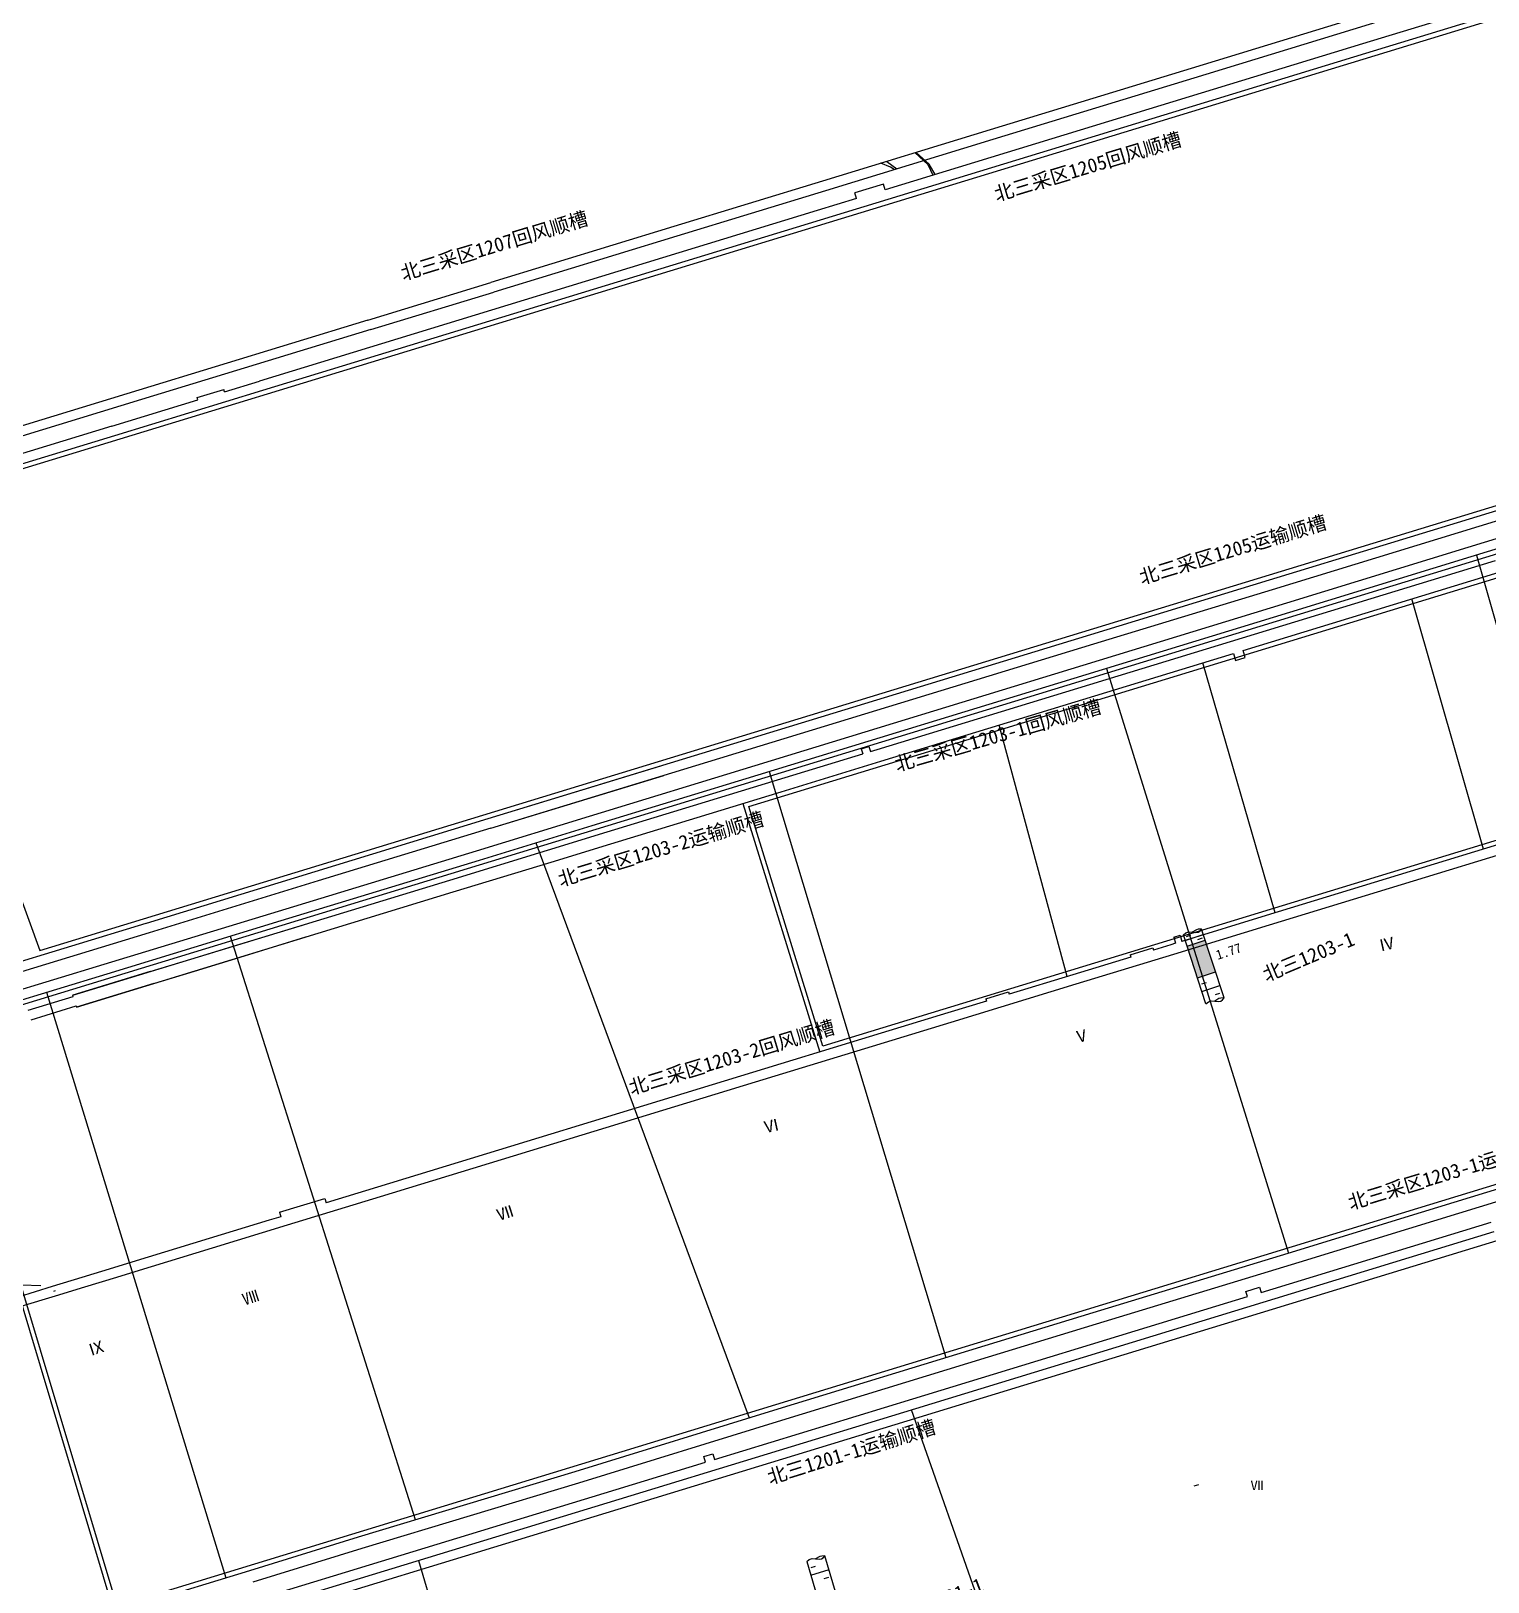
# Model space of a CAD drawing. Header units: millimetres. Extents: x 41513366 to 41522434, y 4590966 to 4600634.
# Drawn here: x 41519835 to 41520448, y 4598281 to 4598934 of the extents above; entities that cross this region are included whole.
import ezdxf

# ---------------------------------------------------------------- set-up
doc = ezdxf.new("R2010")
doc.units = ezdxf.units.MM
doc.linetypes.add('ACAD_ISO04W100', pattern=[30, 24, -3, 0, -3])
doc.linetypes.add('SJHD', pattern=[10, 8, -2])
for name, color, linetype, lineweight in [('12-1煤工作面小柱状', 7, 'Continuous', 18), ('12-1煤工作面编号', 7, 'Continuous', 18), ('12-1煤巷道', 5, 'Continuous', 18), ('12-1煤巷道名称', 5, 'Continuous', 18), ('12煤巷道', 7, 'Continuous', 18), ('12煤巷道名称', 7, 'Continuous', 18), ('图纸改动标记', 2, 'Continuous', 18), ('工作面月末位置', 7, 'Continuous', 18), ('设计', 4, 'Continuous', 18), ('采空区工作面颜色', 6, 'Continuous', 18)]:
    doc.layers.add(name, color=color, linetype=linetype, lineweight=lineweight)
doc.styles.add('仿宋_GB2312', font='')
doc.styles.add('正体', font='')
doc.styles.add('正等线体', font='simhei.ttf')
doc.styles.add('注记正等线体', font='simhei.ttf')
doc.styles.get('仿宋_GB2312').set_extended_font_data('宋体')
doc.styles.get('正体').set_extended_font_data('宋体')

msp = doc.modelspace()

# ---------------------------------------------------------------- hatches: boundary and pattern name
at = {"layer": '12-1煤工作面小柱状', "lineweight": -3}
msp.add_hatch(color=5, dxfattribs=at).paths.add_polyline_path([(41520329.0494, 4598551.1858), (41520321.4456, 4598548.6995), (41520325.7966, 4598535.3928), (41520333.4005, 4598537.8791)], flags=0)

# ---------------------------------------------------------------- linework, layer by layer
at = {"layer": '12-1煤工作面小柱状', "color": 5, "lineweight": -3}
for p, q in [((41520321.1328, 4598552.8656), (41520323.051, 4598553.4928)), ((41520326.004, 4598551.564), (41520327.9222, 4598552.1912)), ((41520327.6863, 4598532.8303), (41520329.6046, 4598533.4575)), ((41520333.3265, 4598528.3939), (41520335.2448, 4598529.0212)), ((41520324.4653, 4598321.5838), (41520326.4009, 4598322.1552)), ((41520163.264, 4598287.2377), (41520165.1996, 4598287.809)), ((41520168.7731, 4598282.6396), (41520170.7088, 4598283.211))]:
    msp.add_line(p, q, dxfattribs=at)
for points in [[(41520319.8917, 4598553.4519), (41520320.9438, 4598554.277), (41520322.1035, 4598554.7043), (41520323.5817, 4598554.5807), (41520325.1686, 4598554.5042), (41520326.1048, 4598554.634), (41520326.7873, 4598555.0976), (41520327.4955, 4598555.9382), (41520326.1175, 4598555.8488), (41520325.3194, 4598555.6467), (41520323.5817, 4598554.5807)], [(41520336.9745, 4598526.9486), (41520327.4955, 4598555.9382)], [(41520329.3707, 4598524.4623), (41520319.8917, 4598553.4519)], [(41520320.6397, 4598551.0889), (41520328.2435, 4598553.5752)], [(41520321.4456, 4598548.6995), (41520329.0494, 4598551.1858)], [(41520325.7966, 4598535.3928), (41520333.4005, 4598537.8791)], [(41520327.6613, 4598529.6899), (41520335.2652, 4598532.1762)], [(41520329.3707, 4598524.4623), (41520330.4229, 4598525.2874), (41520331.5825, 4598525.7147), (41520333.0607, 4598525.591), (41520334.6476, 4598525.5146), (41520335.5838, 4598525.6444), (41520336.2663, 4598526.108), (41520336.9745, 4598526.9486), (41520335.5965, 4598526.8592), (41520334.7984, 4598526.6571), (41520333.0607, 4598525.591)], [(41520161.4494, 4598289.8539), (41520162.525, 4598290.6481), (41520163.6966, 4598291.0416), (41520165.1706, 4598290.8752), (41520166.7546, 4598290.7528), (41520167.6941, 4598290.8553), (41520168.3898, 4598291.299), (41520169.1221, 4598292.1187), (41520167.7421, 4598292.0692), (41520166.9385, 4598291.8904), (41520165.1706, 4598290.8752)], [(41520161.4494, 4598289.8539), (41520164.8465, 4598278.3448), (41520168.8099, 4598264.9175), (41520176.4826, 4598267.1823)], [(41520163.1479, 4598284.0994), (41520170.8207, 4598286.3641)], [(41520179.8798, 4598255.6732), (41520169.1221, 4598292.1187)]]:
    msp.add_lwpolyline(points, dxfattribs=at)
at = {"layer": '12-1煤巷道', "lineweight": -3}
for p, q in [((41519823.6322, 4598528.2098), (41519865.9162, 4598541.1308)), ((41519824.8596, 4598524.1931), (41519867.1436, 4598537.1141)), ((41519972.9473, 4598300.2417), (41520064.0823, 4598327.7097)), ((41519974.3902, 4598295.4544), (41520065.5252, 4598322.9224)), ((41519927.164, 4598285.9582), (41519972.939, 4598300.2392)), ((41519928.6531, 4598281.1851), (41519974.4281, 4598295.4661))]:
    msp.add_line(p, q, dxfattribs=at)
for points in [[(41520439.7077, 4598716.6563), (41520530.7446, 4598744.5663), (41520573.4766, 4598757.6713)], [(41520186.0656, 4598638.9466), (41520277.7253, 4598666.9925), (41520363.3977, 4598693.2423), (41520439.7073, 4598716.6562)], [(41520071.2581, 4598599.4643), (41520140.9567, 4598620.7792), (41520187.2932, 4598634.93)], [(41519867.143, 4598537.114), (41519940.4593, 4598559.4987), (41520023.7613, 4598584.8763), (41520071.261, 4598599.4652)], [(41520281.9332, 4598394.5398), (41520367.105, 4598420.5487), (41520413.1818, 4598434.6377)], [(41520352.527, 4598403.0337), (41520449.3392, 4598432.6321)], [(41520334.6772, 4598393.1842), (41520450.5672, 4598428.6154)], [(41520346.7893, 4598401.2792), (41520346.1168, 4598403.4787), (41520351.8547, 4598405.2329), (41520352.5271, 4598403.0334)], [(41520206.0692, 4598358.257), (41520333.4482, 4598397.2007)], [(41520333.4482, 4598397.2007), (41520346.7892, 4598401.2795)], [(41520207.2972, 4598354.2406), (41520334.6762, 4598393.1842)], [(41520065.5493, 4598322.9298), (41520150.9658, 4598349.2477), (41520237.8999, 4598375.8642), (41520283.3935, 4598389.7578)], [(41520122.6995, 4598332.7684), (41520206.0692, 4598358.257)], [(41520082.4977, 4598316.0855), (41520207.2972, 4598354.2406)], [(41520118.8743, 4598331.5989), (41520118.1434, 4598333.9896), (41520121.9686, 4598335.1591), (41520122.6995, 4598332.7684)], [(41520081.2697, 4598320.102), (41520118.8743, 4598331.5989)], [(41519835.2126, 4598244.8756), (41520081.2695, 4598320.1028)], [(41519836.4406, 4598240.8592), (41520082.4974, 4598316.0863)], [(41519781.888, 4598241.7823), (41519837.1395, 4598258.4722), (41519927.1692, 4598285.9598)]]:
    msp.add_lwpolyline(points, dxfattribs=at)
for points in [[(41520440.9388, 4598712.6408), (41520531.9758, 4598740.5508, 0.0000229), (41520531.976, 4598740.5509), (41520574.708, 4598753.6559)], [(41520187.2945, 4598634.9304), (41520278.9545, 4598662.9764, 0.00009576), (41520278.9554, 4598662.9767), (41520364.6284, 4598689.2267, 0.00009822), (41520364.6293, 4598689.227), (41520440.9393, 4598712.641)], [(41520070.0298, 4598603.4807), (41520139.7288, 4598624.7957, -0.00009647), (41520139.7295, 4598624.7959), (41520186.0665, 4598638.9469)], [(41519865.9166, 4598541.1309), (41519939.2336, 4598563.5159, -0.00015374), (41519939.2346, 4598563.5162), (41520022.5327, 4598588.8927), (41520070.0279, 4598603.4801)], [(41520413.1811, 4598434.6374), (41520504.2731, 4598462.5804, -0.00019951), (41520504.2738, 4598462.5806), (41520547.3817, 4598475.7666), (41520591.2547, 4598489.1896, -0.00022945), (41520591.2555, 4598489.1899), (41520679.6573, 4598516.1478), (41520723.5041, 4598529.5407)], [(41520414.6474, 4598429.8573), (41520505.7378, 4598457.7998), (41520548.8443, 4598470.9853, 0.00001563), (41520548.8445, 4598470.9854), (41520592.7157, 4598484.4078), (41520681.1159, 4598511.3653, 0.0001145), (41520681.1177, 4598511.3658), (41520724.9647, 4598524.7588)], [(41520283.3934, 4598389.7578), (41520368.5654, 4598415.7668, 0.00009157), (41520368.5669, 4598415.7672), (41520414.6439, 4598429.8562)], [(41520064.077, 4598327.7081), (41520149.4978, 4598354.0273), (41520236.4375, 4598380.6456, -0.00017661), (41520236.4381, 4598380.6458), (41520281.9331, 4598394.5398)]]:
    msp.add_lwpolyline(points, format="xyb", dxfattribs=at)
at = {"layer": '12煤巷道', "color": 7, "lineweight": -3}
for p, q in [((41520501.4298, 4598960.8398), (41520395.2217, 4598928.3687)), ((41520502.6578, 4598956.8233), (41520396.4497, 4598924.3522)), ((41520395.2217, 4598928.3687), (41520276.4691, 4598892.0623)), ((41520396.4497, 4598924.3522), (41520277.6971, 4598888.0458)), ((41520277.6971, 4598888.0458), (41520167.0752, 4598854.2253)), ((41520276.4691, 4598892.0623), (41520194.4182, 4598866.9768)), ((41520193.6873, 4598869.3676), (41520181.6378, 4598865.6837)), ((41520182.3688, 4598863.2929), (41520165.8472, 4598858.2418)), ((41520165.8472, 4598858.2418), (41519931.2598, 4598786.5211)), ((41520167.0752, 4598854.2253), (41519932.4878, 4598782.5046)), ((41519976.8808, 4598812.1822), (41520028.5654, 4598827.9838)), ((41519978.1087, 4598808.1657), (41520029.7934, 4598823.9673)), ((41519932.4878, 4598782.5046), (41519870.3572, 4598763.5093)), ((41519916.5718, 4598782.0305), (41519931.2598, 4598786.5211)), ((41519869.1293, 4598767.5258), (41519905.2874, 4598778.5805)), ((41519869.1293, 4598767.5258), (41519728.9349, 4598724.664)), ((41519870.3572, 4598763.5093), (41519730.1628, 4598720.6475)), ((41520356.0868, 4598702.8745), (41520451.7019, 4598732.1069)), ((41520357.2946, 4598698.8519), (41520452.9299, 4598728.0905)), ((41520280.9311, 4598679.8972), (41520356.0868, 4598702.8745)), ((41520282.1591, 4598675.8807), (41520357.2946, 4598698.8519)), ((41520027.4022, 4598602.3858), (41520280.9311, 4598679.8972)), ((41520028.6301, 4598598.3693), (41520282.1591, 4598675.8807)), ((41520184.3736, 4598631.7432), (41520187.6251, 4598632.7373)), ((41520187.6251, 4598632.7373), (41520188.2683, 4598630.6334)), ((41520184.3736, 4598631.7432), (41520185.0169, 4598629.6393)), ((41520027.4022, 4598602.3858), (41520100.1239, 4598624.619)), ((41520028.6301, 4598598.3693), (41520101.3518, 4598620.6025)), ((41519954.74, 4598580.1708), (41520027.4022, 4598602.3858)), ((41520028.6301, 4598598.3693), (41519955.9679, 4598576.1543)), ((41519883.6793, 4598558.4454), (41519954.74, 4598580.1708)), ((41519955.9679, 4598576.1543), (41519884.8117, 4598554.3997)), ((41519788.6366, 4598529.388), (41519883.5837, 4598558.4161)), ((41519884.8117, 4598554.3997), (41519799.053, 4598528.1807)), ((41520297.4536, 4598545.1196), (41520307.0167, 4598548.0434)), ((41520307.0167, 4598548.0434), (41520307.309, 4598547.0871)), ((41520315.7958, 4598552.5051), (41520318.4734, 4598553.3237)), ((41520315.7958, 4598552.5051), (41520316.5852, 4598549.9231)), ((41520318.4734, 4598553.3237), (41520319.2628, 4598550.7417)), ((41520297.4536, 4598545.1196), (41520297.746, 4598544.1633)), ((41519885.3148, 4598538.0113), (41519852.7954, 4598528.0691)), ((41519852.9416, 4598527.5909), (41519852.7954, 4598528.0691)), ((41519886.8351, 4598533.0385), (41519854.3158, 4598523.0963)), ((41520236.7282, 4598526.5541), (41520246.2913, 4598529.4778)), ((41520246.2913, 4598529.4778), (41520246.5837, 4598528.5215)), ((41519854.1695, 4598523.5749), (41519854.3158, 4598523.0963)), ((41520236.7282, 4598526.5541), (41520237.0206, 4598525.5978)), ((41519939.7152, 4598436.7938), (41519958.7597, 4598442.6163)), ((41519939.7152, 4598436.7938), (41519940.3, 4598434.8812)), ((41519958.7597, 4598442.6163), (41519959.3444, 4598440.7037))]:
    msp.add_line(p, q, dxfattribs=at)
for points in [[(41520402.4611, 4598942.2954), (41520328.1514, 4598919.5766)], [(41520404.9279, 4598938.6577), (41520329.3794, 4598915.5601)], [(41520328.1514, 4598919.5766), (41520238.5531, 4598892.1836)], [(41520329.3794, 4598915.5601), (41520239.781, 4598888.1671)], [(41520238.5531, 4598892.1836), (41520168.0732, 4598870.6357)], [(41520239.781, 4598888.1671), (41520169.3012, 4598866.6192)], [(41520168.0732, 4598870.6357), (41520105.6067, 4598851.5377)], [(41520194.4182, 4598866.9768), (41520193.6873, 4598869.3676)], [(41520169.3012, 4598866.6192), (41520106.8347, 4598847.5213)], [(41520182.3688, 4598863.2929), (41520181.6378, 4598865.6837)], [(41520105.6067, 4598851.5377), (41520028.5654, 4598827.9838)], [(41520106.8347, 4598847.5213), (41520029.7934, 4598823.9673)], [(41519976.8808, 4598812.1822), (41519880.4842, 4598782.7107)], [(41519978.1087, 4598808.1657), (41519881.7122, 4598778.6943)], [(41519880.4842, 4598782.7107), (41519803.8938, 4598759.2947)], [(41519904.995, 4598779.5368), (41519916.2794, 4598782.9868)], [(41519916.5718, 4598782.0305), (41519916.2794, 4598782.9868)], [(41519881.7122, 4598778.6943), (41519805.1218, 4598755.2782)], [(41519905.2874, 4598778.5805), (41519904.995, 4598779.5368)], [(41520191.1085, 4598631.5016), (41520451.1717, 4598711.011)], [(41520344.96, 4598673.1012), (41520452.692, 4598706.0383)], [(41520192.6288, 4598626.5288), (41520340.9435, 4598671.8733)], [(41520340.9435, 4598671.8733), (41520341.8206, 4598669.0044), (41520345.8371, 4598670.2323), (41520344.96, 4598673.1012)], [(41520149.2194, 4598618.6949), (41520185.0169, 4598629.6393)], [(41520150.7397, 4598613.7221), (41520192.6288, 4598626.5288)], [(41520188.2683, 4598630.6333), (41520191.1085, 4598631.5016)], [(41520113.8435, 4598607.8794), (41520149.2194, 4598618.6949)], [(41520115.3639, 4598602.9066), (41520150.7397, 4598613.7221)], [(41520077.5202, 4598596.7743), (41520113.8435, 4598607.8794)], [(41520518.0894, 4598611.529), (41520354.7417, 4598561.5887)], [(41520519.3173, 4598607.5125), (41520355.9697, 4598557.5722)], [(41520079.0406, 4598591.8015), (41520115.3639, 4598602.9066)], [(41520052.3679, 4598589.0845), (41520077.5202, 4598596.7743)], [(41520011.2768, 4598576.5217), (41520052.3679, 4598589.0844)], [(41520053.8882, 4598584.1117), (41520079.0406, 4598591.8015)], [(41520012.7972, 4598571.5489), (41520053.8882, 4598584.1117)], [(41519852.7954, 4598528.0691), (41520011.2768, 4598576.5217)], [(41519854.3158, 4598523.0963), (41520012.7972, 4598571.5489)], [(41520354.7417, 4598561.5887), (41520319.2628, 4598550.7417)], [(41519921.5754, 4598549.0972), (41519949.3083, 4598557.576)], [(41520355.9697, 4598557.5722), (41520315.7619, 4598545.2795)], [(41519902.4492, 4598543.2498), (41519921.5754, 4598549.0972)], [(41519923.0958, 4598544.1244), (41519950.8286, 4598552.6032)], [(41520316.5852, 4598549.9231), (41520314.534, 4598549.2959), (41520307.309, 4598547.0871)], [(41519885.3148, 4598538.0113), (41519902.4492, 4598543.2498)], [(41519903.9695, 4598538.277), (41519923.0958, 4598544.1244)], [(41520297.746, 4598544.1633), (41520273.4128, 4598536.724)], [(41520315.7619, 4598545.2795), (41520274.6408, 4598532.7075)], [(41519886.8351, 4598533.0385), (41519903.9695, 4598538.277)], [(41520273.4128, 4598536.724), (41520246.5837, 4598528.5215)], [(41519833.952, 4598521.7935), (41519852.9393, 4598527.5985)], [(41520274.6408, 4598532.7075), (41520222.044, 4598516.6271)], [(41519835.1821, 4598517.7699), (41519854.1695, 4598523.5749)], [(41520237.0206, 4598525.5978), (41520220.8161, 4598520.6435), (41520184.4701, 4598509.5315)], [(41520222.044, 4598516.6271), (41520185.6981, 4598505.515)], [(41520184.4701, 4598509.5315), (41520138.5913, 4598495.5049)], [(41520185.6981, 4598505.515), (41520139.8193, 4598491.4885)], [(41520138.5913, 4598495.5049), (41519980.8713, 4598447.2851)], [(41520139.8193, 4598491.4885), (41519982.0992, 4598443.2686)], [(41519982.0992, 4598443.2686), (41519942.8901, 4598431.2812)], [(41519980.8713, 4598447.2851), (41519959.3444, 4598440.7037)], [(41519935.3954, 4598433.3818), (41519910.1274, 4598425.6566)], [(41519942.8901, 4598431.2812), (41519911.3553, 4598421.6401)], [(41519940.3, 4598434.8812), (41519935.3954, 4598433.3818)], [(41519910.1274, 4598425.6566), (41519877.5993, 4598415.7117)], [(41519911.3553, 4598421.6401), (41519878.7977, 4598411.6862)], [(41519869.8785, 4598413.3513), (41519856.489, 4598409.2577)], [(41519877.5993, 4598415.7117), (41519869.8785, 4598413.3513)], [(41519878.8273, 4598411.6953), (41519871.1065, 4598409.3348)], [(41519844.057, 4598405.4569), (41519829.7079, 4598401.0699)], [(41519856.489, 4598409.2577), (41519844.057, 4598405.4569)], [(41519857.7169, 4598405.2412), (41519845.285, 4598401.4404)], [(41519871.1065, 4598409.3348), (41519857.7169, 4598405.2412)], [(41519845.285, 4598401.4404), (41519830.9359, 4598397.0534)]]:
    msp.add_lwpolyline(points, dxfattribs=at)
at = {"layer": '图纸改动标记', "color": 3, "linetype": 'ByBlock', "lineweight": -3, "ltscale": 2}
msp.add_lwpolyline([(41519830.2622, 4598401.2394), (41519831.3175, 4598406.2859), (41519839.248, 4598405.9551)], dxfattribs=at)
at = {"layer": '工作面月末位置', "color": 241, "lineweight": -3}
for p, q in [((41520047.4899, 4598592.1642), (41520137.2118, 4598350.2419)), ((41519918.9168, 4598552.9214), (41519996.7592, 4598307.4186)), ((41519841.7302, 4598529.3484), (41519917.122, 4598282.8922)), ((41519796.0629, 4598515.3891), (41519870.027, 4598268.5133))]:
    msp.add_line(p, q, dxfattribs=at)
at = {"layer": '工作面月末位置', "color": 102, "lineweight": -3, "ltscale": 0.5}
for p, q in [((41520255.3253, 4598212.1119), (41520205.4708, 4598353.6822)), ((41519998.1174, 4598290.2883), (41520040.9994, 4598146.5444))]:
    msp.add_line(p, q, dxfattribs=at)
at = {"layer": '工作面月末位置', "color": 241, "lineweight": -3}
for points in [[(41520443.1497, 4598713.3186), (41520513.9865, 4598465.5516)], [(41520287.5223, 4598665.6016), (41520364.0402, 4598419.6128)], [(41520145.6234, 4598622.2043), (41520219.9154, 4598375.587)]]:
    msp.add_lwpolyline(points, dxfattribs=at)
at = {"layer": '设计', "color": 1, "lineweight": -3}
for p, q in [((41520207.0769, 4598882.599), (41520212.3363, 4598877.6946)), ((41520207.5372, 4598882.7397), (41520212.8928, 4598877.7455)), ((41520196.6294, 4598876.4814), (41520192.5835, 4598878.1707)), ((41520195.1439, 4598878.953), (41520199.398, 4598875.8622)), ((41520198.1712, 4598875.4873), (41520196.6294, 4598876.4814))]:
    msp.add_line(p, q, dxfattribs=at)
for points in [[(41520212.3363, 4598877.6946), (41520214.4906, 4598873.1136)], [(41520215.4422, 4598873.4045), (41520212.8928, 4598877.7455)]]:
    msp.add_lwpolyline(points, dxfattribs=at)
at = {"layer": '设计', "color": 1, "linetype": 'ACAD_ISO04W100', "lineweight": -3}
msp.add_lwpolyline([(41519845.3778, 4598403.6436), (41519844.6769, 4598403.4293)], dxfattribs=at)
at = {"layer": '采空区工作面颜色', "color": 205, "lineweight": -3}
for p, q in [((41520446.099, 4598589.5212), (41520416.0191, 4598694.828)), ((41520358.4306, 4598562.7165), (41520328.0546, 4598667.9328)), ((41520270.9895, 4598535.9831), (41520242.4227, 4598641.7525)), ((41520134.636, 4598608.7907), (41520166.9282, 4598504.1603))]:
    msp.add_line(p, q, dxfattribs=at)
msp.add_lwpolyline([(41519771.8281, 4598731.2945), (41519838.9278, 4598546.8549), (41520675.0252, 4598802.4749), (41520616.6283, 4598989.5763), (41519771.8281, 4598731.2945)], dxfattribs=at)
at = {"layer": '采空区工作面颜色', "color": 241, "lineweight": -3}
msp.add_lwpolyline([(41519798.5495, 4598514.0582), (41520704.3694, 4598791.0914), (41520780.0359, 4598548.9433), (41519871.3655, 4598271.0142)], close=True, dxfattribs=at)
at = {"layer": '采空区工作面颜色', "color": 205, "lineweight": -3}
msp.add_lwpolyline([(41520773.1048, 4598691.5864), (41520168.2487, 4598506.6635), (41520137.1364, 4598607.471), (41520742.2252, 4598792.466)], close=True, dxfattribs=at)
at = {"layer": '采空区工作面颜色', "color": 102, "lineweight": -3}
msp.add_lwpolyline([(41519752.698, 4598211.0799), (41520708.7478, 4598503.3664), (41520750.2644, 4598367.5717), (41519794.1224, 4598075.2416)], close=True, dxfattribs=at)

# ---------------------------------------------------------------- texts
at = {"layer": '12-1煤工作面小柱状', "color": 5, "lineweight": -3, "insert": (41520333.7272, 4598544.8371), "char_height": 4, "width": 12.08, "attachment_point": 4, "rotation": 18.1066662, "style": '注记正等线体'}
msp.add_mtext('1.77', dxfattribs=at)
at = {"layer": '12-1煤工作面编号', "linetype": 'SJHD', "lineweight": -3, "char_height": 6, "width": 234.47629, "attachment_point": 8, "style": '正等线体'}
for s, insert, rotation in [('{\\fSimSun|b0|i0|c134|p49;\\C5;北三1203-1}', (41520373.8499, 4598540.9785), 22.6688138), ('{\\fSimSun|b0|i0|c134|p49;\\C5;北三1201-1}', (41520217.5149, 4598269.7774), 20.6207097)]:
    msp.add_mtext(s, dxfattribs=dict(at, insert=insert, rotation=rotation))
at = {"layer": '12-1煤巷道名称', "lineweight": -3, "char_height": 6, "attachment_point": 1, "style": '正等线体'}
for s, insert, width, rotation in [('北三采区1203-1回风顺槽', (41520197.7639, 4598627.9337), 255.630318, 16.0021559), ('\\pxt174;北三采区1203-1运输顺槽', (41520388.4339, 4598443.4469), 215.295238, 16.8351736), ('北三1201-1运输顺槽', (41520144.2012, 4598327.8936), 200.247041, 17.2179889)]:
    msp.add_mtext(s, dxfattribs=dict(at, insert=insert, width=width, rotation=rotation))
at = {"layer": '12煤巷道名称', "lineweight": -3, "char_height": 6, "width": 215.295238, "attachment_point": 1, "rotation": 16.8351736, "style": '正等线体'}
for s, insert in [('北三采区1205回风顺槽', (41520239.6211, 4598867.7801)), ('北三采区1207回风顺槽', (41519990.0176, 4598834.5287)), ('\\pxt174;北三采区1205运输顺槽', (41520300.6404, 4598706.6049)), ('\\pxt174;北三采区1203-2运输顺槽', (41520056.1846, 4598579.4672)), ('北三采区1203-2回风顺槽', (41520085.9494, 4598491.8496))]:
    msp.add_mtext(s, dxfattribs=dict(at, insert=insert))
at = {"layer": '工作面月末位置', "color": 241, "lineweight": -3, "char_height": 5, "attachment_point": 1}
for s, insert, width, rotation, style in [('Ⅳ', (41520401.5513, 4598551.3278), 172.213633, 12.6401665, '正体'), ('Ⅴ', (41520273.1847, 4598512.6167), 172.213633, 12.6401665, '正体'), ('Ⅵ', (41520142.7373, 4598474.8235), 172.213633, 12.6401665, '正体'), ('Ⅶ', (41520030.554, 4598437.841), 117.78319, 17.9094633, '仿宋_GB2312'), ('Ⅷ', (41519923.5861, 4598402.2926), 117.78319, 17.9094633, '仿宋_GB2312'), ('Ⅸ', (41519858.5955, 4598380.9442), 117.78319, 17.9094633, '仿宋_GB2312')]:
    msp.add_mtext(s, dxfattribs=dict(at, insert=insert, width=width, rotation=rotation, style=style))
at = {"layer": '工作面月末位置', "color": 102, "lineweight": -3, "ltscale": 0.5, "insert": (41520348.1958, 4598323.8196), "char_height": 4, "width": 117.78319, "attachment_point": 1, "style": '正等线体'}
msp.add_mtext('{\\fSimSun|b0|i0|c134|p49;Ⅶ}', dxfattribs=at)

doc.saveas('drawing.dxf')
